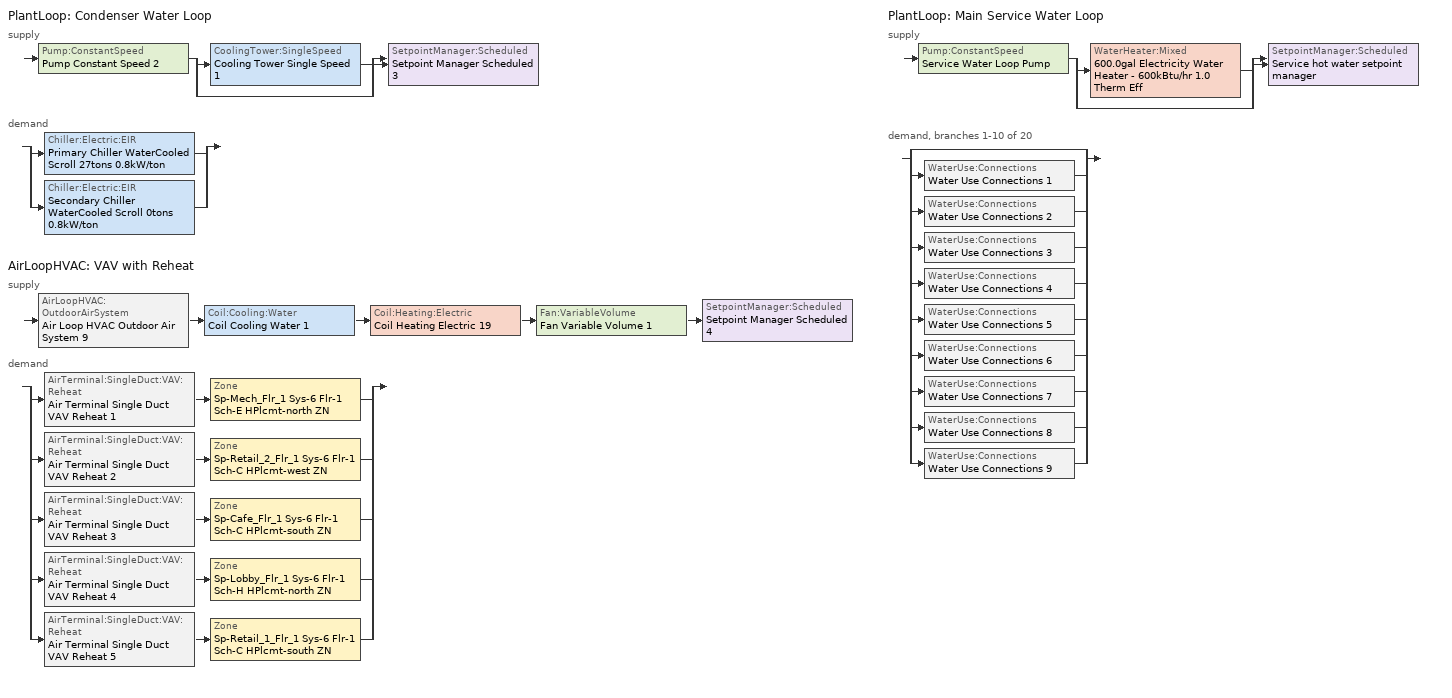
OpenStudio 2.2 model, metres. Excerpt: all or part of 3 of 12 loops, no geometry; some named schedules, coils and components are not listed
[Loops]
PlantLoop 'Condenser Water Loop'
 supply: Pump:ConstantSpeed 'Pump Constant Speed 2' > split
  | CoolingTower:SingleSpeed 'Cooling Tower Single Speed 1'
  | bypass
  join > SetpointManager:Scheduled 'Setpoint Manager Scheduled 3'
 demand: split
  | Chiller:Electric:EIR 'Primary Chiller WaterCooled Scroll 27tons 0.8kW/ton'
  | Chiller:Electric:EIR 'Secondary Chiller WaterCooled Scroll 0tons 0.8kW/ton'
AirLoopHVAC 'VAV with Reheat'
 supply: AirLoopHVAC:OutdoorAirSystem 'Air Loop HVAC Outdoor Air System 9' > Coil:Cooling:Water 'Coil Cooling Water 1' > Coil:Heating:Electric 'Coil Heating Electric 19' > Fan:VariableVolume 'Fan Variable Volume 1' > SetpointManager:Scheduled 'Setpoint Manager Scheduled 4'
 demand: split
  | AirTerminal:SingleDuct:VAV:Reheat 'Air Terminal Single Duct VAV Reheat 1' > Zone 'Sp-Mech_Flr_1 Sys-6 Flr-1 Sch-E HPlcmt-north ZN'
  | AirTerminal:SingleDuct:VAV:Reheat 'Air Terminal Single Duct VAV Reheat 2' > Zone 'Sp-Retail_2_Flr_1 Sys-6 Flr-1 Sch-C HPlcmt-west ZN'
  | AirTerminal:SingleDuct:VAV:Reheat 'Air Terminal Single Duct VAV Reheat 3' > Zone 'Sp-Cafe_Flr_1 Sys-6 Flr-1 Sch-C HPlcmt-south ZN'
  | AirTerminal:SingleDuct:VAV:Reheat 'Air Terminal Single Duct VAV Reheat 4' > Zone 'Sp-Lobby_Flr_1 Sys-6 Flr-1 Sch-H HPlcmt-north ZN'
  | AirTerminal:SingleDuct:VAV:Reheat 'Air Terminal Single Duct VAV Reheat 5' > Zone 'Sp-Retail_1_Flr_1 Sys-6 Flr-1 Sch-C HPlcmt-south ZN'
PlantLoop 'Main Service Water Loop'
 supply: Pump:ConstantSpeed 'Service Water Loop Pump' > split
  | WaterHeater:Mixed '600.0gal Electricity Water Heater - 600kBtu/hr 1.0 Therm Eff'
  | bypass
  join > SetpointManager:Scheduled 'Service hot water setpoint manager'
 demand, branches 1-10 of 20: split
  | bypass
  | WaterUse:Connections 'Water Use Connections 1'
  | WaterUse:Connections 'Water Use Connections 2'
  | WaterUse:Connections 'Water Use Connections 3'
  | WaterUse:Connections 'Water Use Connections 4'
  | WaterUse:Connections 'Water Use Connections 5'
  | WaterUse:Connections 'Water Use Connections 6'
  | WaterUse:Connections 'Water Use Connections 7'
  | WaterUse:Connections 'Water Use Connections 8'
  | WaterUse:Connections 'Water Use Connections 9'
[Sizing:Zone] Zone Cooling Design Supply Air Temperature Input Method=SupplyAirTemperature; Zone Cooling Design Supply Air Temperature {C}=13; Zone Cooling Design Supply Air Temperature Difference {deltaC}=11.11; Zone Heating Design Supply Air Temperature Input Method=SupplyAirTemperature; Zone Heating Design Supply Air Temperature {C}=43; Zone Heating Design Supply Air Temperature Difference {deltaC}=11.11; Zone Cooling Design Supply Air Humidity Ratio {kg-H2O/kg-air}=0.0085; Zone Heating Design Supply Air Humidity Ratio {kg-H2O/kg-air}=0.008; Zone Heating Sizing Factor=1.3; Zone Cooling Sizing Factor=1.1; Cooling Design Air Flow Method=DesignDay; Heating Design Air Flow Method=DesignDay; Account for Dedicated Outdoor Air System=No; Dedicated Outdoor Air System Control Strategy=NeutralSupplyAir; Dedicated Outdoor Air Low Setpoint Temperature for Design {C}=autosize; Dedicated Outdoor Air High Setpoint Temperature for Design {C}=autosize
Sp-Mech_Flr_1 Sys-6 Flr-1 Sch-E HPlcmt-north ZN; Sp-Retail_2_Flr_1 Sys-6 Flr-1 Sch-C HPlcmt-west ZN; Sp-Retail_1_Flr_1 Sys-6 Flr-1 Sch-C HPlcmt-south ZN; Sp-Cafe_Flr_1 Sys-6 Flr-1 Sch-C HPlcmt-south ZN; Sp-Lobby_Flr_1 Sys-6 Flr-1 Sch-H HPlcmt-north ZN
[Zone equipment]
Sp-Mech_Flr_1 Sys-6 Flr-1 Sch-E HPlcmt-north ZN: Air Terminal Single Duct VAV Reheat 1, Zone HVAC Baseboard Convective Electric 18
Sp-Retail_2_Flr_1 Sys-6 Flr-1 Sch-C HPlcmt-west ZN: Air Terminal Single Duct VAV Reheat 2, Zone HVAC Baseboard Convective Electric 19
Sp-Retail_1_Flr_1 Sys-6 Flr-1 Sch-C HPlcmt-south ZN: Air Terminal Single Duct VAV Reheat 5, Zone HVAC Baseboard Convective Electric 22
Sp-Cafe_Flr_1 Sys-6 Flr-1 Sch-C HPlcmt-south ZN: Air Terminal Single Duct VAV Reheat 3, Zone HVAC Baseboard Convective Electric 20
Sp-Lobby_Flr_1 Sys-6 Flr-1 Sch-H HPlcmt-north ZN: Air Terminal Single Duct VAV Reheat 4, Zone HVAC Baseboard Convective Electric 21
[AirLoopHVAC]
VAV with Reheat: Availability Schedule=VAV with Reheat Occ Sch; Availability Manager=Availability Manager Night Cycle 7; Design Supply Air Flow Rate {m3/s}=AutoSize
[Sizing:System]
VAV with Reheat: Type of Load to Size On=Sensible; Design Outdoor Air Flow Rate {m3/s}=Autosize; Minimum System Air Flow Ratio=0.3; Preheat Design Temperature {C}=7; Preheat Design Humidity Ratio {kg-H2O/kg-Air}=0.008; Precool Design Temperature {C}=13; Precool Design Humidity Ratio {kg-H2O/kg-Air}=0.008; Central Cooling Design Supply Air Temperature {C}=13; Central Heating Design Supply Air Temperature {C}=13.1; Sizing Option=NonCoincident; 100% Outdoor Air in Cooling=No; 100% Outdoor Air in Heating=No; Central Cooling Design Supply Air Humidity Ratio {kg-H2O/kg-Air}=0.0085; Central Heating Design Supply Air Humidity Ratio {kg-H2O/kg-Air}=0.008; Cooling Design Air Flow Method=DesignDay; Cooling Design Air Flow Rate {m3/s}=0; Heating Design Air Flow Method=DesignDay; Heating Design Air Flow Rate {m3/s}=0; System Outdoor Air Method=ZoneSum; Zone Maximum Outdoor Air Fraction=1; Cooling Supply Air Flow Rate Per Floor Area {m3/s-m2}=0.00996765; Cooling Fraction of Autosized Cooling Supply Air Flow Rate=1; Cooling Supply Air Flow Rate Per Unit Cooling Capacity {m3/s-W}=3.94755e-05; Heating Supply Air Flow Rate Per Floor Area {m3/s-m2}=0.00996765; Heating Fraction of Autosized Heating Supply Air Flow Rate=1; Heating Fraction of Autosized Cooling Supply Air Flow Rate=1; Heating Supply Air Flow Rate Per Unit Heating Capacity {m3/s-W}=3.15882e-05; Cooling Design Capacity Method=CoolingDesignCapacity; Cooling Design Capacity {W}=autosize; Cooling Design Capacity Per Floor Area {W/m2}=234.7; Fraction of Autosized Cooling Design Capacity=1; Heating Design Capacity Method=HeatingDesignCapacity; Heating Design Capacity {W}=autosize; Heating Design Capacity Per Floor Area {W/m2}=157; Fraction of Autosized Heating Design Capacity=1; Central Cooling Capacity Control Method=OnOff
[Coil:Heating:Electric] Availability Schedule=Always On Discrete
Coil Heating Electric 19; Coil Heating Electric 20; Coil Heating Electric 21; Coil Heating Electric 22; Coil Heating Electric 23; Coil Heating Electric 24
[Controller:OutdoorAir]
Controller Outdoor Air 9: Minimum Outdoor Air Flow Rate {m3/s}=0; Maximum Outdoor Air Flow Rate {m3/s}=Autosize; Economizer Control Type=DifferentialEnthalpy; Economizer Control Action Type=ModulateFlow; Lockout Type=NoLockout; Minimum Limit Type=FixedMinimum; Minimum Outdoor Air Schedule=VAV with Reheat Occ Sch; Controller Mechanical Ventilation=Controller Mechanical Ventilation 9; High Humidity Control=No; Heat Recovery Bypass Control Type=BypassWhenWithinEconomizerLimits
[Controller:MechanicalVentilation]
Controller Mechanical Ventilation 9: Availability Schedule=Always On Discrete; System Outdoor Air Method=ZoneSum
[AirLoopHVAC:OutdoorAirSystem]
Air Loop HVAC Outdoor Air System 9: Controller=Controller Outdoor Air 9
[SetpointManager:Scheduled] Control Variable=Temperature
Name | Schedule
Setpoint Manager Scheduled 3 | CW Temp
Setpoint Manager Scheduled 4 | Supply Air Temp
Service hot water setpoint manager | Service Water Loop Temp - 140F
[ZoneHVAC:Baseboard:Convective:Electric] Availability Schedule=Always On Discrete; Nominal Capacity {W}=autosize; Efficiency=1
Zone HVAC Baseboard Convective Electric 18; Zone HVAC Baseboard Convective Electric 19; Zone HVAC Baseboard Convective Electric 20; Zone HVAC Baseboard Convective Electric 21; Zone HVAC Baseboard Convective Electric 22
[PlantLoop] Glycol Concentration=0; Plant Loop Volume {m3}=Autocalculate; Load Distribution Scheme=Optimal
Name | Maximum Loop Temperature {C} | Minimum Loop Temperature {C}
Condenser Water Loop
Main Service Water Loop | 60 | 10
[Sizing:Plant] Sizing Option=NonCoincident; Zone Timesteps in Averaging Window=1; Coincident Sizing Factor Mode=None
Name | Loop Type | Design Loop Exit Temperature {C} | Loop Design Temperature Difference {deltaC}
Condenser Water Loop | Condenser | 29 | 6
Main Service Water Loop | Heating | 60 | 5
[Pump:ConstantSpeed] Rated Flow Rate {m3/s}=autosize; Rated Power Consumption {W}=autosize; Fraction of Motor Inefficiencies to Fluid Stream=0; Pump Control Type=Intermittent
Name | Rated Pump Head {Pa} | Motor Efficiency
Pump Constant Speed 2 | 179352 | 0.895
Service Water Loop Pump | 29891 | 0.7
[CoolingTower:SingleSpeed]
Cooling Tower Single Speed 1: Design Water Flow Rate {m3/s}=autosize; Design Air Flow Rate {m3/s}=autosize; Fan Power at Design Air Flow Rate {W}=1741.61; U-Factor Times Area Value at Design Air Flow Rate {W/K}=autosize; Air Flow Rate in Free Convection Regime {m3/s}=autosize; U-Factor Times Area Value at Free Convection Air Flow Rate {W/K}=autosize; Performance Input Method=UFactorTimesAreaAndDesignWaterFlowRate; Free Convection Capacity {W}=0; Basin Heater Capacity {W/K}=0; Evaporation Loss Mode=LossFactor; Evaporation Loss Factor {percent/K}=0.2; Drift Loss Percent {percent}=0.008; Blowdown Calculation Mode=ConcentrationRatio; Blowdown Concentration Ratio=3; Capacity Control=FanCycling; Number of Cells=1; Cell Control=MinimalCell; Cell Minimum  Water Flow Rate Fraction=0.33; Cell Maximum Water Flow Rate Fraction=2.5; Sizing Factor=1
[Fan:VariableVolume]
Fan Variable Volume 1: Availability Schedule=Always On Discrete; Fan Efficiency=0.549965; Pressure Rise {Pa}=1458.33; Maximum Flow Rate {m3/s}=Autosize; Fan Power Minimum Flow Rate Input Method=Fraction; Fan Power Minimum Flow Fraction=0.5; Fan Power Minimum Air Flow Rate {m3/s}=0; Motor Efficiency=0.8461; Motor In Airstream Fraction=1; Fan Power Coefficient 1=-4.1457; Fan Power Coefficient 2=16.803; Fan Power Coefficient 3=-19.471; Fan Power Coefficient 4=7.8488; Fan Power Coefficient 5=0
[AirTerminal:SingleDuct:VAV:Reheat] Availability Schedule=Always On Discrete; Maximum Air Flow Rate {m3/s}=AutoSize; Zone Minimum Air Flow Input Method=Constant; Constant Minimum Air Flow Fraction=0.3; Maximum Hot Water or Steam Flow Rate {m3/s}=AutoSize; Minimum Hot Water or Steam Flow Rate {m3/s}=0; Convergence Tolerance=0.001; Damper Heating Action=Normal; Maximum Flow per Zone Floor Area During Reheat {m3/s-m2}=AutoSize; Maximum Flow Fraction During Reheat=AutoSize; Maximum Reheat Air Temperature {C}=43; Control For Outdoor Air=No
Name | Fixed Minimum Air Flow Rate {m3/s} | Reheat Coil
Air Terminal Single Duct VAV Reheat 1 | 0.328486 | Coil Heating Electric 20
Air Terminal Single Duct VAV Reheat 2 | 0.155338 | Coil Heating Electric 21
Air Terminal Single Duct VAV Reheat 3 | 0.377724 | Coil Heating Electric 22
Air Terminal Single Duct VAV Reheat 4 | 2.61637 | Coil Heating Electric 23
Air Terminal Single Duct VAV Reheat 5 | 0.134143 | Coil Heating Electric 24
[WaterHeater:Mixed]
600.0gal Electricity Water Heater - 600kBtu/hr 1.0 Therm Eff: Tank Volume {m3}=2.27125; Setpoint Temperature Schedule=Service Water Loop Temp - 140F; Deadband Temperature Difference {deltaC}=2; Maximum Temperature Limit {C}=82.2222; Heater Control Type=Cycle; Heater Maximum Capacity {W}=175843; Heater Fuel Type=Electricity; Heater Thermal Efficiency=1; Off Cycle Parasitic Fuel Consumption Rate {W}=2301; Off Cycle Parasitic Fuel Type=Electricity; Off Cycle Parasitic Heat Fraction to Tank=0.8; On Cycle Parasitic Fuel Consumption Rate {W}=2301; On Cycle Parasitic Fuel Type=Electricity; On Cycle Parasitic Heat Fraction to Tank=0; Ambient Temperature Indicator=Schedule; Ambient Temperature Schedule=Water Heater Ambient Temp Schedule - 70F; Off Cycle Loss Coefficient to Ambient Temperature {W/K}=6.61159; On Cycle Loss Coefficient to Ambient Temperature {W/K}=6.61159; Use Side Effectiveness=1; Source Side Effectiveness=1; Use Side Design Flow Rate {m3/s}=autosize; Source Side Design Flow Rate {m3/s}=autosize; Indirect Water Heating Recovery Time {hr}=1.5
[WaterUse:Connections]
Name | Water Use Equipment Name 1
Water Use Connections 1 | Banquet_flr_6 Service Water Use 0.32gal/min
Water Use Connections 2 | Dining_flr_6 Service Water Use 0.32gal/min
Water Use Connections 3 | Basement Service Water Use 0.51gal/min
Water Use Connections 4 | Storage_flr_1 Service Water Use 0.02gal/min
Water Use Connections 5 | Cafe_flr_1 Service Water Use 0.02gal/min
Water Use Connections 6 | Kitchen_flr_6 Service Water Use 0.05gal/min
Water Use Connections 7 | Laundry_flr_1 Service Water Use 0.02gal/min
Water Use Connections 8 | Lobby_flr_1 Service Water Use 0.33gal/min
Water Use Connections 9 | Retail_1_flr_1 Service Water Use 0.01gal/min
[WaterUse:Equipment:Definition]
Name | Peak Flow Rate {m3/s} | Target Temperature Schedule | Sensible Fraction Schedule | Latent Fraction Schedule
Banquet_flr_6 Service Water Use Def 0.32gal/min | 2.04803e-05 | Schedule Ruleset 5 | Schedule Ruleset 3 | Schedule Ruleset 4
Dining_flr_6 Service Water Use Def 0.32gal/min | 2.04803e-05 | Schedule Ruleset 8 | Schedule Ruleset 6 | Schedule Ruleset 7
Basement Service Water Use Def 0.51gal/min | 3.19549e-05 | Schedule Ruleset 11 | Schedule Ruleset 9 | Schedule Ruleset 10
Storage_flr_1 Service Water Use Def 0.02gal/min | 1.53021e-06 | Schedule Ruleset 14 | Schedule Ruleset 12 | Schedule Ruleset 13
Cafe_flr_1 Service Water Use Def 0.02gal/min | 1.51895e-06 | Schedule Ruleset 17 | Schedule Ruleset 15 | Schedule Ruleset 16
Kitchen_flr_6 Service Water Use Def 0.05gal/min | 3.33151e-06 | Schedule Ruleset 20 | Schedule Ruleset 18 | Schedule Ruleset 19
Laundry_flr_1 Service Water Use Def 0.02gal/min | 1.26144e-06 | Schedule Ruleset 23 | Schedule Ruleset 21 | Schedule Ruleset 22
Lobby_flr_1 Service Water Use Def 0.33gal/min | 2.10199e-05 | Schedule Ruleset 26 | Schedule Ruleset 24 | Schedule Ruleset 25
Retail_1_flr_1 Service Water Use Def 0.01gal/min | 4.79494e-07 | Schedule Ruleset 29 | Schedule Ruleset 27 | Schedule Ruleset 28
[WaterUse:Equipment]
Name | Water Use Equipment Definition | Space | Flow Rate Fraction Schedule
Banquet_flr_6 Service Water Use 0.32gal/min | Banquet_flr_6 Service Water Use Def 0.32gal/min | Banquet_Flr_6 | NECB-B-Service Water Heating
Dining_flr_6 Service Water Use 0.32gal/min | Dining_flr_6 Service Water Use Def 0.32gal/min | Dining_Flr_6 | NECB-B-Service Water Heating
Basement Service Water Use 0.51gal/min | Basement Service Water Use Def 0.51gal/min | Basement | NECB-E-Service Water Heating
Storage_flr_1 Service Water Use 0.02gal/min | Storage_flr_1 Service Water Use Def 0.02gal/min | Storage_Flr_1 | NECB-E-Service Water Heating
Cafe_flr_1 Service Water Use 0.02gal/min | Cafe_flr_1 Service Water Use Def 0.02gal/min | Cafe_Flr_1 | NECB-C-Service Water Heating
Kitchen_flr_6 Service Water Use 0.05gal/min | Kitchen_flr_6 Service Water Use Def 0.05gal/min | Kitchen_Flr_6 | NECB-B-Service Water Heating
Laundry_flr_1 Service Water Use 0.02gal/min | Laundry_flr_1 Service Water Use Def 0.02gal/min | Laundry_Flr_1 | NECB-C-Service Water Heating
Lobby_flr_1 Service Water Use 0.33gal/min | Lobby_flr_1 Service Water Use Def 0.33gal/min | Lobby_Flr_1 | NECB-H-Service Water Heating
Retail_1_flr_1 Service Water Use 0.01gal/min | Retail_1_flr_1 Service Water Use Def 0.01gal/min | Retail_1_Flr_1 | NECB-C-Service Water Heating
[AvailabilityManager:NightCycle]
Availability Manager Night Cycle 7: Control Type=CycleOnAny; Thermostat Tolerance {deltaC}=1; Cycling Run Time {s}=3600
[Schedule:Ruleset]
CW Temp: Default Day Schedule=Schedule Day 5
Supply Air Temp: Default Day Schedule=Supply Air Temp Default
Service Water Loop Temp - 140F: Default Day Schedule=Service Water Loop Temp - 140F Default
Water Heater Ambient Temp Schedule - 70F: Default Day Schedule=Water Heater Ambient Temp Schedule - 70F Default
Schedule Ruleset 3: Default Day Schedule=Schedule Day 8
Schedule Ruleset 4: Default Day Schedule=Schedule Day 9
Schedule Ruleset 5: Default Day Schedule=Schedule Day 10
NECB-B-Service Water Heating: Default Day Schedule=NECB-B-Service Water Heating Default
Schedule Ruleset 6: Default Day Schedule=Schedule Day 11
Schedule Ruleset 7: Default Day Schedule=Schedule Day 12
Schedule Ruleset 8: Default Day Schedule=Schedule Day 13
Schedule Ruleset 9: Default Day Schedule=Schedule Day 14
Schedule Ruleset 10: Default Day Schedule=Schedule Day 15
Schedule Ruleset 11: Default Day Schedule=Schedule Day 16
NECB-E-Service Water Heating: Default Day Schedule=NECB-E-Service Water Heating Default
Schedule Ruleset 12: Default Day Schedule=Schedule Day 17
Schedule Ruleset 13: Default Day Schedule=Schedule Day 18
Schedule Ruleset 14: Default Day Schedule=Schedule Day 19
Schedule Ruleset 15: Default Day Schedule=Schedule Day 20
Schedule Ruleset 16: Default Day Schedule=Schedule Day 21
Schedule Ruleset 17: Default Day Schedule=Schedule Day 22
NECB-C-Service Water Heating: Default Day Schedule=NECB-C-Service Water Heating Default
Schedule Ruleset 18: Default Day Schedule=Schedule Day 23
Schedule Ruleset 19: Default Day Schedule=Schedule Day 24
Schedule Ruleset 20: Default Day Schedule=Schedule Day 25
Schedule Ruleset 21: Default Day Schedule=Schedule Day 26
Schedule Ruleset 22: Default Day Schedule=Schedule Day 27
Schedule Ruleset 23: Default Day Schedule=Schedule Day 28
Schedule Ruleset 24: Default Day Schedule=Schedule Day 29
Schedule Ruleset 25: Default Day Schedule=Schedule Day 30
Schedule Ruleset 26: Default Day Schedule=Schedule Day 31
NECB-H-Service Water Heating: Default Day Schedule=NECB-H-Service Water Heating Default
Schedule Ruleset 27: Default Day Schedule=Schedule Day 32
Schedule Ruleset 28: Default Day Schedule=Schedule Day 33
Schedule Ruleset 29: Default Day Schedule=Schedule Day 34
VAV with Reheat Occ Sch: Default Day Schedule=VAV with Reheat Occ Sch Default; Summer Design Day Schedule=VAV with Reheat Occ Sch Summer Design Day; Winter Design Day Schedule=VAV with Reheat Occ Sch Winter Design Day
[Schedule:Day]
Schedule Day 5; wkdCW Temp 1; satCW Temp 1; sunCW Temp 1: 1, 0, 29, 2, 0, 29, 3, 0, 29, 4, 0, 29, 5, 0, 29, 6, 0, 29, 7, 0, 29, 8, 0, 29, 9, 0, 29, 10, 0, 29, 11, 0, 29, 12, 0, 29, 13, 0, 29, 14, 0, 29, 15, 0, 29, 16, 0, 29, 17, 0, 29, 18, 0, 29, 19, 0, 29, 20, 0, 29, 21, 0, 29, 22, 0, 29, 23, 0, 29, 24, 0, 29
Supply Air Temp Default: 24, 0, 13
Service Water Loop Temp - 140F Default; Schedule Day 10; Schedule Day 13; Schedule Day 16; Schedule Day 19; Schedule Day 22; Schedule Day 25: 24, 0, 60
Water Heater Ambient Temp Schedule - 70F Default: 24, 0, 21.1111
Schedule Day 8; Schedule Day 11; Schedule Day 14; Schedule Day 17; Schedule Day 20; Schedule Day 23: 24, 0, 0.2
Schedule Day 9; Schedule Day 12; Schedule Day 15; NECB-E-Service Water Heating Sun|Hol Day; Schedule Day 18; Schedule Day 21; Schedule Day 24: 24, 0, 0.05
NECB-B-Service Water Heating Default; NECB-B-Service Water Heating Default|Wkdy Day: 1, 0, 0.6, 2, 0, 0.5, 9, 0, 0.05, 11, 0, 0.7, 12, 0, 0.4, 13, 0, 0.5, 15, 0, 0.6, 16, 0, 0.4, 18, 0, 0.3, 19, 0, 0.4, 20, 0, 0.5, 22, 0, 0.8, 24, 0, 0.9
NECB-B-Service Water Heating Sat Day: 1, 0, 0.7, 2, 0, 0.6, 9, 0, 0.05, 11, 0, 0.7, 12, 0, 0.4, 13, 0, 0.5, 15, 0, 0.6, 16, 0, 0.4, 18, 0, 0.3, 19, 0, 0.4, 20, 0, 0.5, 22, 0, 0.8, 24, 0, 0.9
NECB-B-Service Water Heating Sun|Hol Day: 1, 0, 0.5, 2, 0, 0.6, 9, 0, 0.05, 11, 0, 0.7, 12, 0, 0.4, 13, 0, 0.5, 15, 0, 0.6, 16, 0, 0.4, 18, 0, 0.3, 19, 0, 0.4, 20, 0, 0.5, 22, 0, 0.8, 24, 0, 0.5
NECB-E-Service Water Heating Default; NECB-E-Service Water Heating Default|Wkdy Day: 8, 0, 0.05, 9, 0, 0.1, 10, 0, 0.4, 12, 0, 0.5, 13, 0, 0.7, 14, 0, 0.9, 15, 0, 0.8, 16, 0, 0.7, 17, 0, 0.8, 18, 0, 0.3, 24, 0, 0.05
NECB-E-Service Water Heating Sat Day: 10, 0, 0.05, 12, 0, 0.2, 13, 0, 0.4, 16, 0, 0.2, 24, 0, 0.05
NECB-C-Service Water Heating Default; NECB-C-Service Water Heating Default|Wkdy Day: 8, 0, 0.05, 9, 0, 0.1, 10, 0, 0.2, 11, 0, 0.3, 12, 0, 0.4, 16, 0, 0.8, 17, 0, 0.6, 18, 0, 0.4, 19, 0, 0.3, 21, 0, 0.2, 24, 0, 0.05
NECB-C-Service Water Heating Sat Day: 8, 0, 0.05, 9, 0, 0.1, 10, 0, 0.2, 11, 0, 0.3, 12, 0, 0.5, 16, 0, 0.9, 17, 0, 0.7, 18, 0, 0.5, 19, 0, 0.3, 21, 0, 0.2, 24, 0, 0.05
NECB-C-Service Water Heating Sun|Hol Day: 10, 0, 0.05, 11, 0, 0.1, 12, 0, 0.2, 13, 0, 0.4, 15, 0, 0.8, 16, 0, 0.6, 17, 0, 0.4, 18, 0, 0.3, 19, 0, 0.2, 24, 0, 0.05
NECB-H-Service Water Heating Default: 24, 0, 0.9
VAV with Reheat Occ Sch Default; VAV with Reheat Occ Sch Winter Design Day; VAV with Reheat Occ Sch Summer Design Day; VAV with Reheat Occ Sch Monday; VAV with Reheat Occ Sch Tuesday; VAV with Reheat Occ Sch Wednesday; VAV with Reheat Occ Sch Thursday; VAV with Reheat Occ Sch Friday; VAV with Reheat Occ Sch Saturday; VAV with Reheat Occ Sch Sunday: 24, 0, 1
[Schedule:Rule] Date Specification Type=DateRange; Start Month=1; Start Day=1; End Month=12
Name | Schedule Ruleset | Rule Order | Day Schedule | Apply Sunday | Apply Monday | Apply Tuesday | Apply Wednesday | Apply Thursday | Apply Friday | Apply Saturday | End Day
wkdCW Temp rule | CW Temp | 2 | wkdCW Temp 1 | No | Yes | Yes | Yes | Yes | Yes | No | 31
satCW Temprule | CW Temp | 1 | satCW Temp 1 | No | No | No | No | No | No | Yes | 31
sunCW Temprule | CW Temp | 0 | sunCW Temp 1 | Yes | No | No | No | No | No | No | 31
Schedule Rule 77 | NECB-B-Service Water Heating | 2 | NECB-B-Service Water Heating Default|Wkdy Day |  | Yes | Yes | Yes | Yes | Yes |  | 31
Schedule Rule 78 | NECB-B-Service Water Heating | 1 | NECB-B-Service Water Heating Sat Day |  |  |  |  |  |  | Yes | 31
Schedule Rule 79 | NECB-B-Service Water Heating | 0 | NECB-B-Service Water Heating Sun|Hol Day | Yes |  |  |  |  |  |  | 31
Schedule Rule 80 | NECB-E-Service Water Heating | 2 | NECB-E-Service Water Heating Default|Wkdy Day |  | Yes | Yes | Yes | Yes | Yes |  | 31
Schedule Rule 81 | NECB-E-Service Water Heating | 1 | NECB-E-Service Water Heating Sat Day |  |  |  |  |  |  | Yes | 31
Schedule Rule 82 | NECB-E-Service Water Heating | 0 | NECB-E-Service Water Heating Sun|Hol Day | Yes |  |  |  |  |  |  | 31
Schedule Rule 83 | NECB-C-Service Water Heating | 2 | NECB-C-Service Water Heating Default|Wkdy Day |  | Yes | Yes | Yes | Yes | Yes |  | 31
Schedule Rule 84 | NECB-C-Service Water Heating | 1 | NECB-C-Service Water Heating Sat Day |  |  |  |  |  |  | Yes | 31
Schedule Rule 85 | NECB-C-Service Water Heating | 0 | NECB-C-Service Water Heating Sun|Hol Day | Yes |  |  |  |  |  |  | 31
Schedule Rule 86 | NECB-H-Service Water Heating | 2 | NECB-H-Service Water Heating Default|Wkdy Day |  | Yes | Yes | Yes | Yes | Yes |  | 31
Schedule Rule 87 | NECB-H-Service Water Heating | 1 | NECB-H-Service Water Heating Sat Day |  |  |  |  |  |  | Yes | 31
Schedule Rule 88 | NECB-H-Service Water Heating | 0 | NECB-H-Service Water Heating Sun|Hol Day | Yes |  |  |  |  |  |  | 31
VAV with Reheat Occ Sch Monday Rule | VAV with Reheat Occ Sch | 6 | VAV with Reheat Occ Sch Monday |  | Yes |  |  |  |  |  | 25
VAV with Reheat Occ Sch Tuesday Rule | VAV with Reheat Occ Sch | 5 | VAV with Reheat Occ Sch Tuesday |  |  | Yes |  |  |  |  | 26
VAV with Reheat Occ Sch Wednesday Rule | VAV with Reheat Occ Sch | 4 | VAV with Reheat Occ Sch Wednesday |  |  |  | Yes |  |  |  | 27
VAV with Reheat Occ Sch Thursday Rule | VAV with Reheat Occ Sch | 3 | VAV with Reheat Occ Sch Thursday |  |  |  |  | Yes |  |  | 28
VAV with Reheat Occ Sch Friday Rule | VAV with Reheat Occ Sch | 2 | VAV with Reheat Occ Sch Friday |  |  |  |  |  | Yes |  | 29
VAV with Reheat Occ Sch Saturday Rule | VAV with Reheat Occ Sch | 1 | VAV with Reheat Occ Sch Saturday |  |  |  |  |  |  | Yes | 30
VAV with Reheat Occ Sch Sunday Rule | VAV with Reheat Occ Sch | 0 | VAV with Reheat Occ Sch Sunday | Yes |  |  |  |  |  |  | 31
[Schedule:Constant]
Always On Discrete: Value=1
